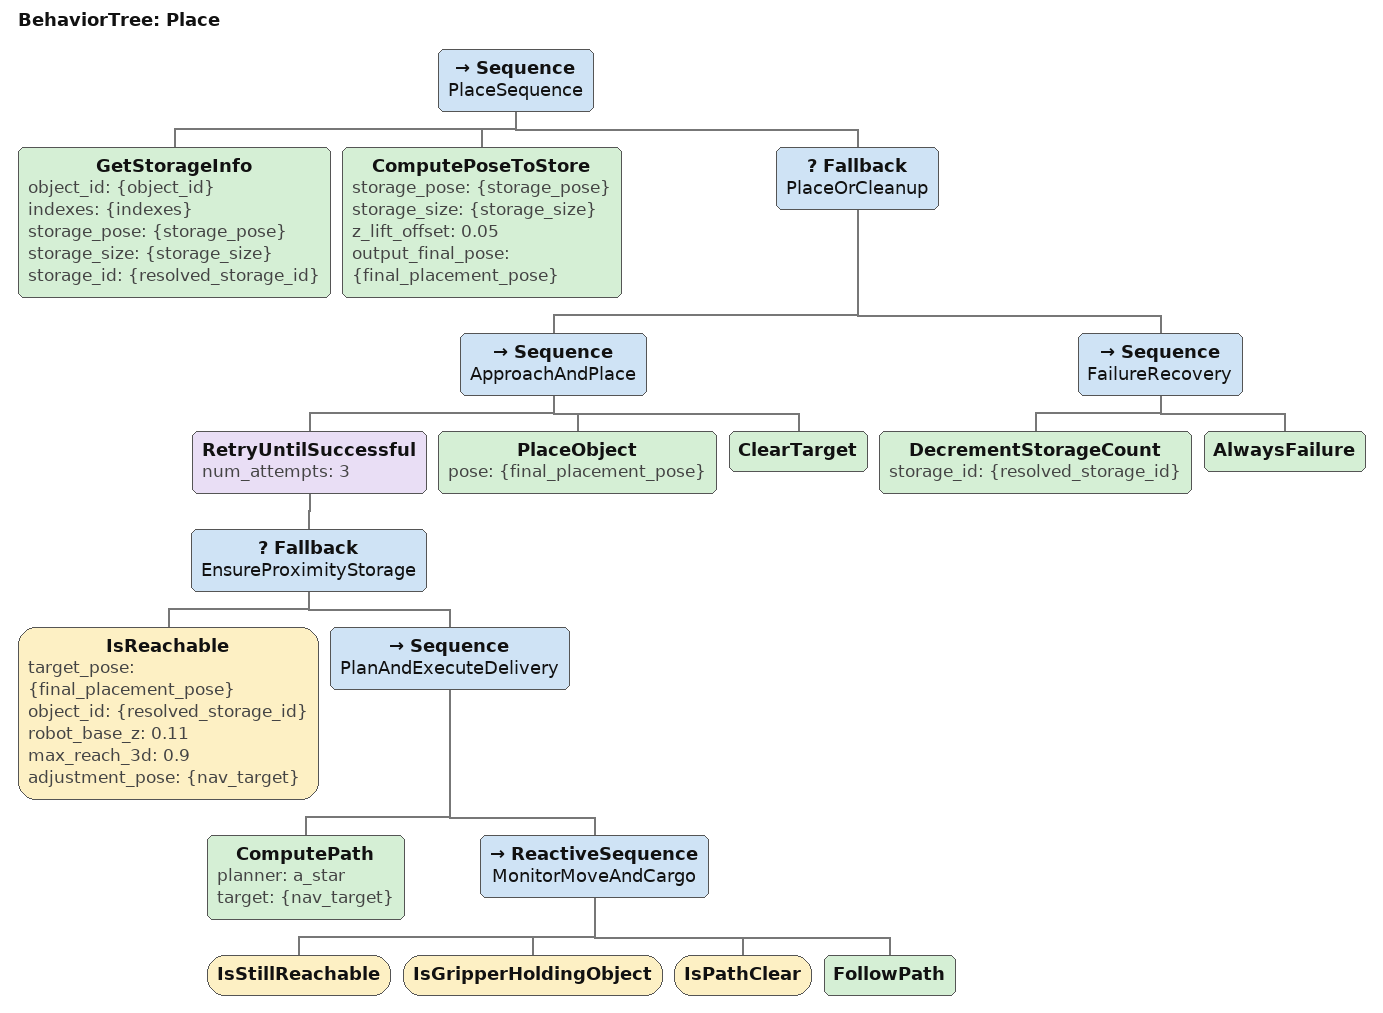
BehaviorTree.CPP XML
<root BTCPP_format="4">
  <BehaviorTree ID="Place">
    <Sequence name="PlaceSequence">

        <GetStorageInfo object_id="{object_id}"
                        indexes="{indexes}"
                        storage_pose="{storage_pose}"
                        storage_size="{storage_size}"
                        storage_id="{resolved_storage_id}"/>

        <ComputePoseToStore storage_pose="{storage_pose}"
                            storage_size="{storage_size}"
                            z_lift_offset="0.05"
                            output_final_pose="{final_placement_pose}"/>

        <Fallback name="PlaceOrCleanup">
            <Sequence name="ApproachAndPlace">
                <RetryUntilSuccessful num_attempts="3">
                    <Fallback name="EnsureProximityStorage">
                        <IsReachable target_pose="{final_placement_pose}"
                                object_id="{resolved_storage_id}"
                                robot_base_z="0.11"
                                max_reach_3d="0.9"
                                adjustment_pose="{nav_target}"/>

                        <Sequence name="PlanAndExecuteDelivery">
                            <ComputePath planner="a_star" target="{nav_target}"/>
                            <ReactiveSequence name="MonitorMoveAndCargo">
                                <IsStillReachable/>
                                <IsGripperHoldingObject/>
                                <IsPathClear/>
                                <FollowPath/>
                            </ReactiveSequence>
                        </Sequence>
                    </Fallback>
                </RetryUntilSuccessful>

                <PlaceObject pose="{final_placement_pose}"/>
                <ClearTarget/>
            </Sequence>

            <Sequence name="FailureRecovery">
                <DecrementStorageCount storage_id="{resolved_storage_id}"/>
                <AlwaysFailure/>
            </Sequence>
        </Fallback>

    </Sequence>
  </BehaviorTree>

</root>
